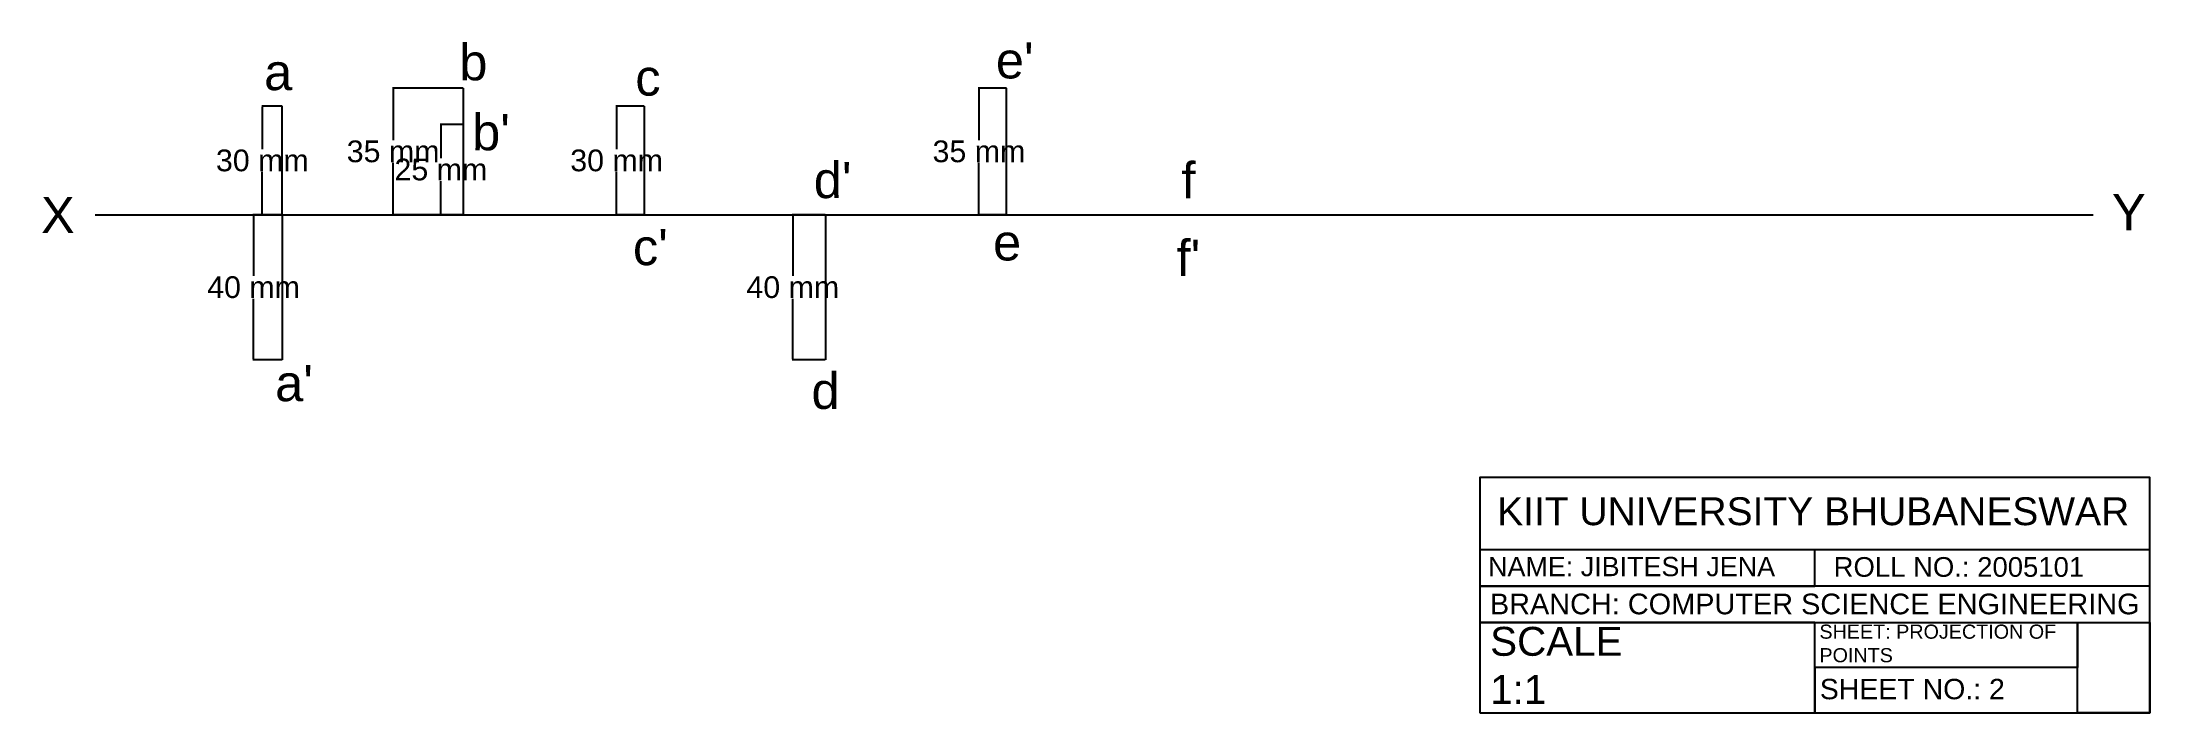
# Model space of a CAD drawing. Header units: inches. Extents: x 53 to 635, y 5 to 190.
import ezdxf

# ---------------------------------------------------------------- set-up
doc = ezdxf.new("R2010")
doc.units = ezdxf.units.IN
doc.header["$MEASUREMENT"] = 0
doc.styles.get("Standard").update_dxf_attribs({"font": 'arial.ttf'})
doc.dimstyles.get("Standard").update_dxf_attribs({"dimtxt": 6, "dimasz": 0.18, "dimexe": 0.18, "dimexo": 0.0625, "dimgap": 0.09, "dimtad": 0, "dimtih": 1, "dimtoh": 1, "dimdec": 0, "dimzin": 0, "dimdsep": 46, "dimtxsty": 'Standard', "dimcen": 0.09, "dimadec": 0, "dimazin": 0, "dimtfac": 1, "dimtdec": 0, "dimtofl": 0, "dimtmove": 0, "dimatfit": 3, "dimfxl": 1, "dimtolj": 1, "dimtzin": 0, "dimarcsym": 0})

# ---------------------------------------------------------------- blocks, each defined once
blk = doc.blocks.new('*D3')
at = {"color": 0, "lineweight": -2, "transparency": 16777216}
for p, q in [((118.89, 172.32), (113.27, 172.32)), ((113.45, 172.14), (113.45, 160.47)), ((113.45, 142.5), (113.45, 154.16)), ((118.89, 142.32), (113.27, 142.32))]:
    blk.add_line(p, q, dxfattribs=at)
at = {"color": 0, "transparency": 16777216}
for points in [[(113.42, 172.14), (113.48, 172.14), (113.45, 172.32)], [(113.42, 142.5), (113.48, 142.5), (113.45, 142.32)]]:
    blk.add_solid(points, dxfattribs=at)
at = {"layer": 'Defpoints', "color": 0, "transparency": 16777216}
for p in [(118.96, 172.32), (113.45, 142.32), (118.96, 142.32)]:
    blk.add_point(p, dxfattribs=at)
at = {"color": 0, "transparency": 16777216, "insert": (113.45, 157.32), "char_height": 6, "attachment_point": 5}
blk.add_mtext('\\A1;30 mm', dxfattribs=at)
blk = doc.blocks.new('*D1')
at = {"color": 0, "lineweight": -2, "transparency": 16777216}
for p, q in [((118.89, 142.32), (110.85, 142.32)), ((111.03, 142.14), (111.03, 125.47)), ((111.03, 102.5), (111.03, 119.17)), ((118.89, 102.32), (110.85, 102.32))]:
    blk.add_line(p, q, dxfattribs=at)
at = {"color": 0, "transparency": 16777216}
for points in [[(111, 142.14), (111.06, 142.14), (111.03, 142.32)], [(111, 102.5), (111.06, 102.5), (111.03, 102.32)]]:
    blk.add_solid(points, dxfattribs=at)
at = {"layer": 'Defpoints', "color": 0, "transparency": 16777216}
for p in [(118.96, 142.32), (111.03, 102.32), (118.96, 102.32)]:
    blk.add_point(p, dxfattribs=at)
at = {"color": 0, "transparency": 16777216, "insert": (111.03, 122.32), "char_height": 6, "attachment_point": 5}
blk.add_mtext('\\A1;40 mm', dxfattribs=at)
blk = doc.blocks.new('*D4')
at = {"color": 0, "lineweight": -2, "transparency": 16777216}
for p, q in [((168.89, 167.32), (162.57, 167.32)), ((162.75, 167.14), (162.75, 157.97)), ((162.75, 142.5), (162.75, 151.67)), ((168.89, 142.32), (162.57, 142.32))]:
    blk.add_line(p, q, dxfattribs=at)
at = {"color": 0, "transparency": 16777216}
for points in [[(162.72, 167.14), (162.78, 167.14), (162.75, 167.32)], [(162.72, 142.5), (162.78, 142.5), (162.75, 142.32)]]:
    blk.add_solid(points, dxfattribs=at)
at = {"layer": 'Defpoints', "color": 0, "transparency": 16777216}
for p in [(162.75, 167.32), (168.96, 167.32), (168.96, 142.32)]:
    blk.add_point(p, dxfattribs=at)
at = {"color": 0, "transparency": 16777216, "insert": (162.75, 154.82), "char_height": 6, "attachment_point": 5}
blk.add_mtext('\\A1;25 mm', dxfattribs=at)
blk = doc.blocks.new('*D2')
at = {"color": 0, "lineweight": -2, "transparency": 16777216}
for p, q in [((168.89, 177.32), (149.38, 177.32)), ((149.56, 177.14), (149.56, 162.97)), ((149.56, 142.5), (149.56, 156.66)), ((168.89, 142.32), (149.38, 142.32))]:
    blk.add_line(p, q, dxfattribs=at)
at = {"color": 0, "transparency": 16777216}
for points in [[(149.53, 177.14), (149.59, 177.14), (149.56, 177.32)], [(149.53, 142.5), (149.59, 142.5), (149.56, 142.32)]]:
    blk.add_solid(points, dxfattribs=at)
at = {"layer": 'Defpoints', "color": 0, "transparency": 16777216}
for p in [(149.56, 177.32), (168.96, 177.32), (168.96, 142.32)]:
    blk.add_point(p, dxfattribs=at)
at = {"color": 0, "transparency": 16777216, "insert": (149.56, 159.82), "char_height": 6, "attachment_point": 5}
blk.add_mtext('\\A1;35 mm', dxfattribs=at)
blk = doc.blocks.new('*D5')
at = {"color": 0, "lineweight": -2, "transparency": 16777216}
for p, q in [((218.89, 172.32), (211.1, 172.32)), ((211.28, 172.14), (211.28, 160.47)), ((211.28, 142.5), (211.28, 154.16)), ((218.89, 142.32), (211.1, 142.32))]:
    blk.add_line(p, q, dxfattribs=at)
at = {"color": 0, "transparency": 16777216}
for points in [[(211.25, 172.14), (211.31, 172.14), (211.28, 172.32)], [(211.25, 142.5), (211.31, 142.5), (211.28, 142.32)]]:
    blk.add_solid(points, dxfattribs=at)
at = {"layer": 'Defpoints', "color": 0, "transparency": 16777216}
for p in [(211.28, 172.32), (218.96, 172.32), (218.96, 142.32)]:
    blk.add_point(p, dxfattribs=at)
at = {"color": 0, "transparency": 16777216, "insert": (211.28, 157.32), "char_height": 6, "attachment_point": 5}
blk.add_mtext('\\A1;30 mm', dxfattribs=at)
blk = doc.blocks.new('*D6')
at = {"color": 0, "lineweight": -2, "transparency": 16777216}
for p, q in [((268.89, 142.32), (259.74, 142.32)), ((259.92, 142.14), (259.92, 125.47)), ((259.92, 102.5), (259.92, 119.17)), ((268.89, 102.32), (259.74, 102.32))]:
    blk.add_line(p, q, dxfattribs=at)
at = {"color": 0, "transparency": 16777216}
for points in [[(259.89, 142.14), (259.95, 142.14), (259.92, 142.32)], [(259.89, 102.5), (259.95, 102.5), (259.92, 102.32)]]:
    blk.add_solid(points, dxfattribs=at)
at = {"layer": 'Defpoints', "color": 0, "transparency": 16777216}
for p in [(268.96, 142.32), (259.92, 102.32), (268.96, 102.32)]:
    blk.add_point(p, dxfattribs=at)
at = {"color": 0, "transparency": 16777216, "insert": (259.92, 122.32), "char_height": 6, "attachment_point": 5}
blk.add_mtext('\\A1;40 mm', dxfattribs=at)
blk = doc.blocks.new('*D7')
at = {"color": 0, "lineweight": -2, "transparency": 16777216}
for p, q in [((318.89, 177.32), (311.14, 177.32)), ((311.32, 177.14), (311.32, 162.97)), ((311.32, 142.5), (311.32, 156.66)), ((318.89, 142.32), (311.14, 142.32))]:
    blk.add_line(p, q, dxfattribs=at)
at = {"color": 0, "transparency": 16777216}
for points in [[(311.29, 177.14), (311.35, 177.14), (311.32, 177.32)], [(311.29, 142.5), (311.35, 142.5), (311.32, 142.32)]]:
    blk.add_solid(points, dxfattribs=at)
at = {"layer": 'Defpoints', "color": 0, "transparency": 16777216}
for p in [(318.96, 177.32), (311.32, 142.32), (318.96, 142.32)]:
    blk.add_point(p, dxfattribs=at)
at = {"color": 0, "transparency": 16777216, "insert": (311.32, 159.82), "char_height": 6, "attachment_point": 5}
blk.add_mtext('\\A1;35 mm', dxfattribs=at)

msp = doc.modelspace()

# ---------------------------------------------------------------- linework, layer by layer
for p, q in [((168.96, 142.32), (168.96, 177.32)), ((318.96, 142.32), (318.96, 177.32)), ((118.96, 142.32), (118.96, 172.32)), ((218.96, 142.32), (218.96, 172.32)), ((67.34, 142.32), (618.96, 142.32)), ((118.96, 142.32), (118.96, 142.32)), ((118.96, 142.32), (118.96, 142.32)), ((118.96, 142.32), (118.96, 142.32)), ((118.96, 142.32), (118.96, 102.32)), ((268.96, 142.32), (268.96, 102.32))]:
    msp.add_line(p, q)
for points in [[(449.63, 4.8), (634.63, 4.8), (634.63, 69.8), (449.63, 69.8)], [(449.63, 29.8), (634.63, 29.8), (634.63, 49.8), (449.63, 49.8)], [(449.63, 39.8), (542.13, 39.8), (542.13, 49.8), (449.63, 49.8)], [(449.63, 29.8), (634.63, 29.8), (634.63, 39.8), (449.63, 39.8)], [(449.63, 4.8), (542.13, 4.8), (542.13, 29.8), (449.63, 29.8)], [(542.13, 29.8), (614.63, 29.8), (614.63, 17.3), (542.13, 17.3)], [(614.63, 29.8), (634.63, 29.8), (634.63, 4.8), (614.63, 4.8)], [(542.13, 4.8), (614.63, 4.8), (614.63, 17.3), (542.13, 17.3)]]:
    msp.add_lwpolyline(points, close=True)

# ---------------------------------------------------------------- texts
at = {"char_height": 10, "attachment_point": 1}
for s, width, gutter_width, insert in [('b', 1.4885, 10, (167.84, 189.48)), ("e'", 1.4885, 10, (315.99, 190)), ('a', 1.4885, 10, (113.94, 186.77)), ('c', 1.4885, 10, (216.43, 185.25)), ("b'", 1.4885, 10, (171.38, 170.16)), ("d'", 1.4885, 10, (265.71, 156.95)), ('f', 1.4885, 10, (367.23, 156.85)), ('X', 103.7595, 50, (52.34, 147.28)), ('Y', 103.7595, 50, (624.17, 148.06)), ("c'", 1.4885, 10, (215.77, 138.43)), ('e', 1.4885, 10, (315.22, 139.73)), ("f'", 1.4885, 10, (365.89, 135.45)), ("a'", 1.4885, 10, (116.99, 100.87)), ('d', 1.4885, 10, (265.08, 98.74))]:
    msp.add_mtext_dynamic_manual_height_columns(s, width=width, gutter_width=gutter_width, heights=[0], dxfattribs=dict(at, insert=insert))
at = {"attachment_point": 1}
for s, insert, char_height in [('KIIT UNIVERSITY BHUBANESWAR', (454.42, 64.33), 7.6998), ('NAME: JIBITESH JENA', (451.9, 47.86), 5.3177), ('ROLL NO.: 2005101', (547.32, 47.81), 5.4318), ('BRANCH: COMPUTER SCIENCE ENGINEERING', (452.4, 37.73), 5.7073), ('SCALE\\P1:1', (452.48, 28.54), 7.977), ('SHEET NO.: 2', (543.5, 14.19), 5.6263)]:
    msp.add_mtext(s, dxfattribs=dict(at, insert=insert, char_height=char_height))
at = {"insert": (543.39, 29.18), "char_height": 3.9, "width": 69.1632, "attachment_point": 1}
msp.add_mtext('SHEET: PROJECTION OF \\PPOINTS', dxfattribs=at)

# ---------------------------------------------------------------- dimensions: what is measured, and where the dimension line sits
for base, p1, p2, picture, middle in [((149.56, 177.32), (168.96, 142.32), (168.96, 177.32), '*D2', (149.56, 159.82)), ((311.32, 142.32), (318.96, 177.32), (318.96, 142.32), '*D7', (311.32, 159.82)), ((113.45, 142.32), (118.96, 172.32), (118.96, 142.32), '*D3', (113.45, 157.32)), ((211.28, 172.32), (218.96, 142.32), (218.96, 172.32), '*D5', (211.28, 157.32)), ((162.75, 167.32), (168.96, 142.32), (168.96, 167.32), '*D4', (162.75, 154.82)), ((111.03, 102.32), (118.96, 142.32), (118.96, 102.32), '*D1', (111.03, 122.32)), ((259.92, 102.32), (268.96, 142.32), (268.96, 102.32), '*D6', (259.92, 122.32))]:
    dim = msp.add_linear_dim(base=base, p1=p1, p2=p2, angle=90, dimstyle='Standard', override={"dimpost": ' mm'})
    dim.commit()
    dim.dimension.update_dxf_attribs({"geometry": picture, "text_midpoint": middle})

doc.saveas('drawing.dxf')
